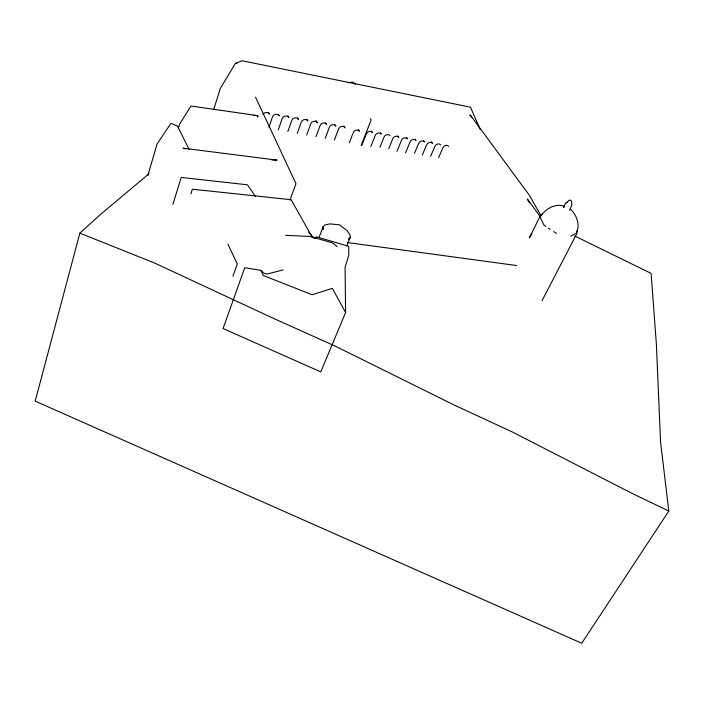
<?xml version="1.0" encoding="UTF-8"?>
<svg xmlns="http://www.w3.org/2000/svg" width="704" height="704" viewBox="0 0 704 704"><rect width="100%" height="100%" fill="white"/><g stroke="black" fill="none" stroke-linecap="round" stroke-linejoin="round"><path stroke-width="1.06" d="M149.134 173.642L100.206 214.676L79.86 233.13L35.2 401.13L581.733 643.236L668.8 511.069L660.546 441.892L656.401 344.546L651.103 273.372L574.719 235.998M147.831 175.569L156.992 144.197L170.887 123.358L177.496 126.095L189.138 149.486M178.341 128.427L179.59 124.247L190.916 106.022L257.858 115.658L257.954 117.049L256.678 115.491L253.449 115.491M172.902 204.345L181.21 177.426L247.5 184.809L255.376 196.346M213.77 109.243L220.361 88.264L235.356 63.527L242.114 60.764L470.457 107.175L480.146 129.298M190.934 193.75L192.368 189.209L291.148 199.725L312.576 237.776M268.954 127.151L272.501 116.82C273.363 114.074 277.807 113.142 279.233 115.887L278.538 114.453M278.247 129.888L282.19 118.58C283.052 115.861 287.461 114.91 288.869 117.647L287.883 115.746M232.936 276.223L237.257 263.947L227.902 244.086M287.822 131.578L291.799 120.322C292.653 117.63 297.035 116.653 298.434 119.39L297.704 117.955M297.246 133.417L301.321 122.047C302.174 119.381 306.53 118.395 307.912 121.114L306.9 119.231M306.654 135.071L310.763 123.763C311.617 121.123 315.946 120.111 317.31 122.83L315.938 120.56M289.951 200.165L295.97 183.744L255.517 97.073M315.99 136.717L320.126 125.462C320.98 122.839 325.283 121.818 326.638 124.529L325.609 122.654M325.239 138.345L329.419 127.142C330.273 124.555 334.541 123.508 335.878 126.21L335.104 124.802M334.356 140.131L338.624 128.814C339.478 126.245 343.728 125.189 345.048 127.882L344.001 126.025M349.325 142.798L353.267 132.581C354.121 130.222 357.764 129.087 359.41 131.243L358.38 129.457M319.114 237.195L323.092 226.952L322.995 229.478L323.066 226.864L324.79 224.998L329.903 223.89L339.566 224.814L347.178 230.727L350.161 235.03L350.161 237.574L346.79 245.749M361.099 145.614L371.114 120.032L370.357 118.73M361.953 144.989L366.318 133.839C367.162 131.534 370.744 130.337 372.381 132.475L371.545 131.067M370.832 146.546L375.232 135.45C376.068 133.17 379.632 131.956 381.251 134.086L380.406 132.686M379.975 147.25L384.058 137.051C384.903 134.79 388.441 133.566 390.051 135.696M388.714 148.79L392.823 138.644C393.668 136.4 397.179 135.168 398.781 137.289L397.91 135.89M396.959 151.334L401.518 140.219C402.362 138.002 405.847 136.752 407.44 138.873L406.56 137.474M405.557 152.847L410.142 141.786C410.986 139.586 414.445 138.327 416.029 140.439L415.131 139.049M315.7 238.163L316.272 236.773L348.674 246.294L348.823 255.2L345.074 267.379L345.594 312.541L320.786 371.888L223.071 328.539L244.719 267.749L260.902 270.345L263.71 273.117L267.036 274.058L283.061 269.896M414.498 153.34L418.695 143.334C419.54 141.152 422.981 139.885 424.547 141.988L423.641 140.606M422.382 154.898L426.668 144.778C427.504 142.622 430.927 141.346 432.485 143.44L431.27 141.689M430.619 156.358L434.931 146.282C435.767 144.135 439.173 142.85 440.713 144.945M438.583 157.758L442.922 147.726C443.758 145.605 447.137 144.302 448.677 146.397M576.171 233.218C580.404 225.421 576.937 215.186 570.733 209.563M540.285 215.846L542.502 213.822M529.329 237.934L540.408 215.591M569.492 210.118L571.648 205.885C572.185 201.159 571.041 197.199 566.755 202.752L567.556 202.365L565.585 203.183L563.446 207.425L564.52 206.897M542.01 300.74L576.814 233.666L576.972 230.93M529.61 237.362L531.907 233.869M262.97 114.506C264.176 112.138 268.189 111.575 269.509 114.11L268.822 112.675M570.715 236.174L575.256 233.71M469.498 115.456L470.316 115.016L529.461 195.439L540.813 215.477M235.356 63.527L236.94 63.034M347.776 82.711L353.065 82.13L355.265 84.445M271.762 159.922L277.094 160.142L183.075 148.174L184.835 148.984M285.604 235.33L310.438 236.465L332.596 242.959L337.269 246.638M347.794 242.607L516.551 265.531M564.476 206.342C555.298 202.814 544.676 209.264 540.1 217.175L544.025 225.201L545.794 226.362M79.86 233.13L154.862 263.146L270.882 317.205L334.937 345.972L452.839 404.378L512.354 431.983L631.928 493.31L668.8 511.069M548.451 228.114L550.22 229.275M553.749 231.598L556.406 233.341M308.651 232.144L314.354 238.533M540.1 216.498L527.331 199.003L529.408 202.743M470.65 115.685L471.759 117.586M345.594 312.541L332.323 288.332L312.154 294.765L263.138 275.431L260.902 270.345M350.082 237.626L348.454 239.536L350.161 237.574"/></g></svg>
